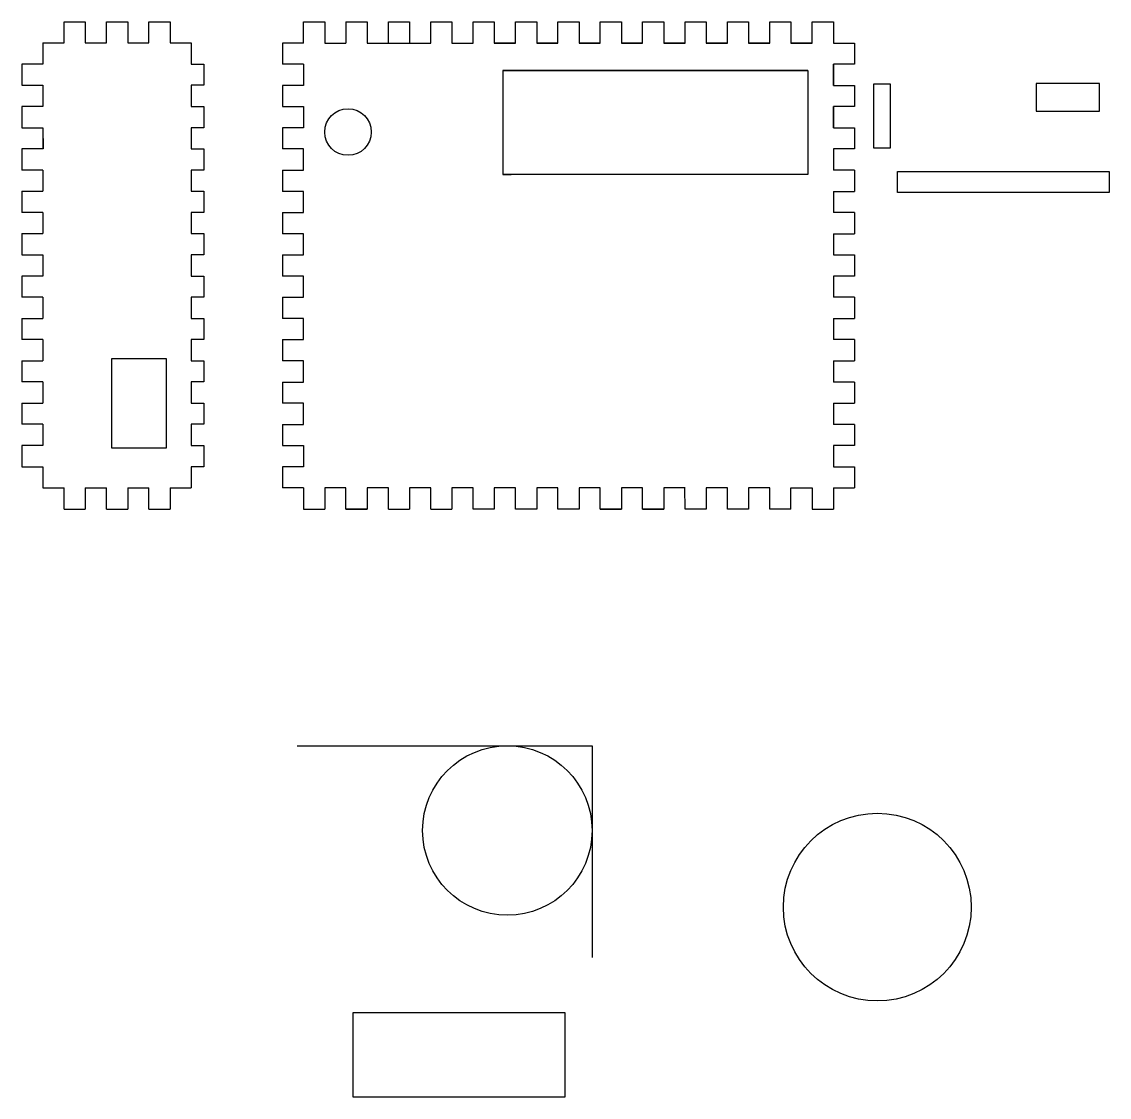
# Model space of a CAD drawing. Header units: millimetres. Extents: x -116 to 495, y 1 to 338.
# Drawn here: x 238.8 to 495.4, y 17.4 to 271.2 of the extents above; entities that cross this region are included whole.
import ezdxf

# ---------------------------------------------------------------- set-up
doc = ezdxf.new("R2010")
doc.units = ezdxf.units.MM

msp = doc.modelspace()

# ---------------------------------------------------------------- linework, layer by layer
for p, q in [((248.831, 271.194), (253.831, 271.194)), ((248.831, 266.194), (248.831, 271.194)), ((248.831, 271.194), (253.831, 271.194)), ((253.831, 271.194), (253.831, 266.194)), ((258.831, 266.194), (258.831, 271.194)), ((258.831, 271.194), (263.831, 271.194)), ((258.831, 271.194), (263.831, 271.194)), ((263.831, 271.194), (263.831, 266.194)), ((268.831, 266.194), (268.831, 271.194)), ((268.831, 271.194), (273.831, 271.194)), ((268.831, 271.194), (273.831, 271.194)), ((273.831, 271.194), (273.831, 266.194)), ((305.333, 266.175), (305.333, 271.175)), ((305.333, 271.175), (310.333, 271.175)), ((310.333, 271.175), (310.333, 266.175)), ((315.333, 271.175), (320.333, 271.175)), ((315.333, 271.175), (315.333, 266.175)), ((320.333, 271.175), (320.333, 266.175)), ((325.333, 266.175), (325.333, 271.175)), ((325.333, 271.175), (330.333, 271.175)), ((330.333, 271.175), (330.333, 266.175)), ((335.333, 266.175), (335.333, 271.175)), ((335.333, 271.175), (340.333, 271.175)), ((340.333, 271.175), (340.333, 266.175)), ((345.333, 266.175), (345.333, 271.175)), ((345.333, 271.175), (350.333, 271.175)), ((350.333, 271.175), (350.333, 266.175)), ((355.333, 266.175), (355.333, 271.175)), ((355.333, 271.175), (360.333, 271.175)), ((360.333, 271.175), (360.333, 266.175)), ((365.333, 266.175), (365.333, 271.175)), ((365.333, 271.175), (370.333, 271.175)), ((370.333, 271.175), (370.333, 266.175)), ((375.333, 266.175), (375.333, 271.175)), ((375.333, 271.175), (380.333, 271.175)), ((380.333, 271.175), (380.333, 266.175)), ((385.333, 271.175), (390.333, 271.175)), ((385.333, 266.175), (385.333, 271.175)), ((390.333, 271.175), (390.333, 266.175)), ((395.333, 271.175), (400.333, 271.175)), ((395.333, 266.175), (395.333, 271.175)), ((400.333, 271.175), (400.333, 266.175)), ((405.333, 266.175), (405.333, 271.175)), ((405.333, 271.175), (410.333, 271.175)), ((410.333, 271.175), (410.333, 266.175)), ((415.333, 271.175), (420.333, 271.175)), ((415.333, 266.175), (415.333, 271.175)), ((420.333, 271.175), (420.333, 266.175)), ((425.333, 266.175), (425.333, 271.175)), ((425.333, 271.175), (430.333, 271.175)), ((430.333, 271.175), (430.333, 266.175)), ((243.831, 266.194), (243.831, 261.194)), ((243.831, 266.194), (248.831, 266.194)), ((253.831, 266.194), (258.831, 266.194)), ((263.831, 266.194), (268.831, 266.194)), ((273.831, 266.194), (278.831, 266.194)), ((278.831, 266.194), (278.831, 261.194)), ((305.333, 266.175), (300.333, 266.175)), ((300.333, 266.175), (300.333, 261.175)), ((310.333, 266.175), (315.333, 266.175)), ((320.333, 266.175), (325.333, 266.175)), ((324.333, 266.175), (334.833, 266.175)), ((324.333, 266.175), (334.833, 266.175)), ((330.333, 266.175), (335.333, 266.175)), ((340.333, 266.175), (345.333, 266.175)), ((350.333, 266.175), (355.333, 266.175)), ((355.333, 266.175), (350.333, 266.175)), ((360.333, 266.175), (365.333, 266.175)), ((365.333, 266.175), (360.333, 266.175)), ((370.333, 266.175), (375.333, 266.175)), ((375.333, 266.175), (370.333, 266.175)), ((380.333, 266.175), (385.333, 266.175)), ((385.333, 266.175), (380.333, 266.175)), ((390.333, 266.175), (395.333, 266.175)), ((395.333, 266.175), (390.333, 266.175)), ((400.333, 266.175), (405.333, 266.175)), ((405.333, 266.175), (400.333, 266.175)), ((410.333, 266.175), (415.333, 266.175)), ((415.333, 266.175), (410.333, 266.175)), ((420.333, 266.175), (425.333, 266.175)), ((425.333, 266.175), (420.333, 266.175)), ((425.333, 266.175), (424.333, 266.175)), ((430.333, 266.175), (435.333, 266.175)), ((435.333, 266.175), (435.333, 261.175)), ((238.831, 261.194), (238.831, 256.194)), ((243.831, 261.194), (238.831, 261.194)), ((278.831, 261.194), (281.831, 261.194)), ((281.831, 261.194), (281.831, 256.194)), ((305.333, 261.175), (300.333, 261.175)), ((305.333, 261.175), (305.333, 256.175)), ((424.333, 259.675), (352.333, 259.675)), ((352.333, 259.675), (424.333, 259.675)), ((354.333, 259.675), (352.333, 259.675)), ((352.333, 259.675), (352.333, 235.175)), ((424.333, 259.675), (424.333, 235.175)), ((430.333, 261.175), (430.333, 256.175)), ((435.333, 261.175), (430.333, 261.175)), ((430.333, 256.175), (430.333, 261.175)), ((238.831, 256.194), (243.831, 256.194)), ((243.831, 256.194), (243.831, 251.194)), ((281.831, 256.194), (278.831, 256.194)), ((278.831, 256.194), (278.831, 251.194)), ((305.333, 256.175), (300.333, 256.175)), ((300.333, 256.175), (300.333, 251.175)), ((430.333, 256.175), (435.333, 256.175)), ((435.333, 256.175), (435.333, 251.175)), ((443.834, 256.48), (439.834, 256.48)), ((439.834, 256.48), (439.834, 241.48)), ((443.834, 241.48), (443.834, 256.48)), ((493.147, 256.592), (478.147, 256.592)), ((478.147, 256.592), (478.147, 250.092)), ((493.147, 250.092), (493.147, 256.592)), ((243.831, 251.194), (238.831, 251.194)), ((238.831, 251.194), (238.831, 246.194)), ((278.831, 251.194), (281.831, 251.194)), ((281.831, 251.194), (281.831, 246.194)), ((300.333, 251.175), (305.333, 251.175)), ((305.333, 251.175), (305.333, 246.175)), ((435.333, 251.175), (430.333, 251.175)), ((430.333, 251.175), (430.333, 246.175)), ((430.333, 246.175), (430.333, 251.175)), ((478.147, 250.092), (493.147, 250.092)), ((238.831, 246.194), (243.831, 246.194)), ((243.831, 246.194), (243.831, 241.194)), ((243.831, 246.194), (243.853, 241.194)), ((281.831, 246.194), (278.831, 246.194)), ((278.831, 246.194), (278.831, 241.194)), ((305.333, 246.175), (300.333, 246.175)), ((300.333, 246.175), (300.333, 241.175)), ((430.333, 246.175), (435.333, 246.175)), ((435.333, 246.175), (435.333, 241.175)), ((435.333, 246.175), (435.355, 241.175)), ((439.834, 241.48), (443.834, 241.48)), ((243.853, 241.194), (238.853, 241.194)), ((238.853, 241.194), (238.853, 236.194)), ((278.831, 241.194), (281.831, 241.194)), ((281.831, 241.194), (281.831, 236.194)), ((305.333, 241.175), (300.333, 241.175)), ((305.333, 236.175), (305.333, 241.175)), ((435.355, 241.175), (430.355, 241.175)), ((430.355, 241.175), (430.355, 236.175)), ((243.831, 236.194), (238.831, 236.194)), ((243.831, 236.194), (243.831, 231.194)), ((281.831, 236.194), (278.831, 236.194)), ((278.831, 236.194), (278.831, 231.194)), ((300.333, 236.175), (300.333, 231.175)), ((300.333, 236.175), (305.333, 236.175)), ((435.333, 236.175), (430.333, 236.175)), ((435.333, 236.175), (435.333, 231.175)), ((424.333, 235.175), (352.333, 235.175)), ((352.333, 235.175), (354.333, 235.175)), ((352.333, 235.175), (354.333, 235.175)), ((445.43, 235.889), (495.43, 235.889)), ((445.43, 230.889), (445.43, 235.889)), ((495.43, 235.889), (495.43, 230.889)), ((238.831, 231.194), (243.831, 231.194)), ((238.831, 231.194), (238.831, 226.194)), ((278.831, 231.194), (281.831, 231.194)), ((281.831, 231.194), (281.831, 226.194)), ((305.333, 231.175), (300.333, 231.175)), ((305.333, 226.175), (305.333, 231.175)), ((430.333, 231.175), (435.333, 231.175)), ((430.333, 231.175), (430.333, 226.175)), ((495.43, 230.889), (445.43, 230.889)), ((243.831, 226.194), (238.831, 226.194)), ((243.831, 226.194), (243.831, 221.194)), ((281.831, 226.194), (278.831, 226.194)), ((278.831, 226.194), (278.831, 221.194)), ((300.333, 226.175), (300.333, 221.175)), ((300.333, 226.175), (305.333, 226.175)), ((435.333, 226.175), (430.333, 226.175)), ((435.333, 226.175), (435.333, 221.175)), ((238.831, 221.194), (243.831, 221.194)), ((238.831, 221.194), (238.831, 216.194)), ((278.831, 221.194), (281.831, 221.194)), ((281.831, 221.194), (281.831, 216.194)), ((305.333, 221.175), (300.333, 221.175)), ((305.333, 216.175), (305.333, 221.175)), ((430.333, 221.175), (435.333, 221.175)), ((430.333, 221.175), (430.333, 216.175)), ((238.831, 216.194), (243.831, 216.194)), ((243.831, 216.194), (243.831, 211.194)), ((281.831, 216.194), (278.831, 216.194)), ((278.831, 216.194), (278.831, 211.194)), ((300.333, 216.175), (300.333, 211.175)), ((300.333, 216.175), (305.333, 216.175)), ((430.333, 216.175), (435.333, 216.175)), ((435.333, 216.175), (435.333, 211.175)), ((243.831, 211.194), (238.831, 211.194)), ((238.831, 211.194), (238.831, 206.194)), ((278.831, 211.194), (281.831, 211.194)), ((281.831, 211.194), (281.831, 206.194)), ((305.333, 211.175), (300.333, 211.175)), ((305.333, 206.175), (305.333, 211.175)), ((435.333, 211.175), (430.333, 211.175)), ((430.333, 211.175), (430.333, 206.175)), ((243.831, 206.194), (238.831, 206.194)), ((243.831, 206.194), (243.831, 201.194)), ((281.831, 206.194), (278.831, 206.194)), ((278.831, 206.194), (278.831, 201.194)), ((300.333, 206.175), (300.333, 201.175)), ((300.333, 206.175), (305.333, 206.175)), ((435.333, 206.175), (430.333, 206.175)), ((435.333, 206.175), (435.333, 201.175)), ((238.831, 201.194), (243.831, 201.194)), ((238.831, 201.194), (238.831, 196.194)), ((278.831, 201.194), (281.831, 201.194)), ((281.831, 201.194), (281.831, 196.194)), ((305.333, 201.175), (300.333, 201.175)), ((305.333, 196.175), (305.333, 201.175)), ((430.333, 201.175), (435.333, 201.175)), ((430.333, 201.175), (430.333, 196.175)), ((243.831, 196.194), (238.831, 196.194)), ((243.831, 196.194), (243.831, 191.194)), ((281.831, 196.194), (278.831, 196.194)), ((278.831, 196.194), (278.831, 191.194)), ((300.333, 196.175), (300.333, 191.175)), ((300.333, 196.175), (305.333, 196.175)), ((435.333, 196.175), (430.333, 196.175)), ((435.333, 196.175), (435.333, 191.175)), ((238.831, 191.194), (243.831, 191.194)), ((238.831, 191.194), (238.831, 186.194)), ((272.978, 191.677), (259.978, 191.677)), ((259.978, 191.677), (259.978, 170.677)), ((272.978, 170.677), (272.978, 191.677)), ((278.831, 191.194), (281.831, 191.194)), ((281.831, 191.194), (281.831, 186.194)), ((305.333, 191.175), (300.333, 191.175)), ((305.333, 186.175), (305.333, 191.175)), ((430.333, 191.175), (435.333, 191.175)), ((430.333, 191.175), (430.333, 186.175)), ((243.831, 186.194), (238.831, 186.194)), ((243.831, 186.194), (243.831, 181.194)), ((281.831, 186.194), (278.831, 186.194)), ((278.831, 186.194), (278.831, 181.194)), ((300.333, 186.175), (300.333, 181.175)), ((300.333, 186.175), (305.333, 186.175)), ((435.333, 186.175), (430.333, 186.175)), ((435.333, 186.175), (435.333, 181.175)), ((238.831, 181.194), (238.831, 176.194)), ((238.831, 181.194), (243.831, 181.194)), ((278.831, 181.194), (281.831, 181.194)), ((281.831, 181.194), (281.831, 176.194)), ((305.333, 181.175), (300.333, 181.175)), ((305.333, 176.175), (305.333, 181.175)), ((430.333, 181.175), (430.333, 176.175)), ((430.333, 181.175), (435.333, 181.175)), ((243.831, 176.194), (238.831, 176.194)), ((243.831, 176.194), (243.831, 171.194)), ((281.831, 176.194), (278.831, 176.194)), ((278.831, 176.194), (278.831, 171.194)), ((300.341, 176.175), (305.341, 176.175)), ((300.341, 176.175), (300.341, 171.175)), ((435.333, 176.175), (430.333, 176.175)), ((435.333, 176.175), (435.333, 171.175)), ((243.831, 171.194), (238.831, 171.194)), ((238.831, 171.194), (238.831, 166.194)), ((259.978, 170.677), (272.978, 170.677)), ((278.831, 171.194), (281.831, 171.194)), ((281.831, 171.194), (281.831, 166.194)), ((300.341, 171.175), (305.341, 171.175)), ((305.341, 171.175), (305.341, 166.175)), ((435.333, 171.175), (430.333, 171.175)), ((430.333, 171.175), (430.333, 166.175)), ((238.831, 166.194), (243.831, 166.194)), ((243.831, 166.194), (243.831, 161.194)), ((281.831, 166.194), (278.831, 166.194)), ((278.831, 166.194), (278.831, 161.194)), ((300.341, 166.175), (300.333, 161.175)), ((305.341, 166.175), (300.341, 166.175)), ((430.333, 166.175), (435.333, 166.175)), ((435.333, 166.175), (435.333, 161.175)), ((243.831, 161.194), (248.831, 161.194)), ((248.831, 156.194), (248.831, 161.194)), ((253.831, 161.194), (253.831, 156.194)), ((253.831, 161.194), (258.831, 161.194)), ((258.831, 156.194), (258.831, 161.194)), ((263.831, 161.194), (263.831, 156.194)), ((263.831, 161.194), (268.831, 161.194)), ((268.831, 156.194), (268.831, 161.194)), ((273.831, 161.194), (273.831, 156.194)), ((273.831, 161.194), (278.831, 161.194)), ((305.341, 161.175), (300.333, 161.175)), ((305.341, 161.175), (305.341, 156.175)), ((315.333, 161.175), (310.333, 161.175)), ((310.333, 161.175), (310.333, 156.175)), ((315.333, 156.175), (315.333, 161.175)), ((325.333, 161.175), (320.333, 161.175)), ((320.333, 161.175), (320.333, 156.175)), ((325.333, 156.175), (325.333, 161.175)), ((335.333, 161.175), (330.333, 161.175)), ((330.333, 161.175), (330.333, 156.175)), ((335.333, 156.175), (335.333, 161.175)), ((345.333, 161.175), (340.333, 161.175)), ((345.333, 161.175), (340.333, 161.175)), ((340.333, 161.175), (340.333, 156.175)), ((345.333, 156.175), (345.333, 161.175)), ((355.333, 161.175), (350.333, 161.175)), ((350.333, 161.175), (350.333, 156.175)), ((355.333, 156.175), (355.333, 161.175)), ((365.333, 161.175), (360.333, 161.175)), ((360.333, 161.175), (360.333, 156.175)), ((365.333, 156.175), (365.333, 161.175)), ((375.333, 161.175), (370.333, 161.175)), ((370.333, 161.175), (370.333, 156.175)), ((375.333, 156.175), (375.333, 161.175)), ((385.333, 161.175), (380.333, 161.175)), ((380.333, 161.175), (380.333, 156.175)), ((385.333, 156.175), (385.333, 161.175)), ((395.333, 161.175), (390.333, 161.175)), ((395.321, 161.175), (390.333, 161.175)), ((390.333, 161.175), (390.333, 156.175)), ((395.333, 156.175), (395.321, 161.175)), ((405.333, 161.175), (400.333, 161.175)), ((405.333, 161.175), (400.333, 161.175)), ((400.333, 161.175), (400.333, 156.175)), ((405.333, 156.175), (405.333, 161.175)), ((415.333, 161.175), (410.333, 161.175)), ((415.333, 161.175), (410.333, 161.175)), ((410.333, 161.175), (410.333, 156.175)), ((415.333, 156.175), (415.333, 161.175)), ((420.333, 156.175), (420.333, 161.175)), ((420.333, 161.175), (425.333, 161.175)), ((425.333, 161.175), (425.333, 156.175)), ((430.333, 161.175), (435.333, 161.175)), ((430.333, 161.175), (430.333, 156.175)), ((248.831, 156.194), (253.831, 156.194)), ((258.831, 156.194), (263.831, 156.194)), ((268.831, 156.194), (273.831, 156.194)), ((305.341, 156.175), (310.333, 156.175)), ((315.333, 156.175), (320.333, 156.175)), ((320.333, 156.175), (315.333, 156.175)), ((325.333, 156.175), (330.333, 156.175)), ((335.333, 156.175), (340.333, 156.175)), ((350.333, 156.175), (345.333, 156.175)), ((360.333, 156.175), (355.333, 156.175)), ((370.333, 156.175), (365.333, 156.175)), ((375.333, 156.175), (380.333, 156.175)), ((380.333, 156.175), (375.333, 156.175)), ((385.333, 156.175), (390.333, 156.175)), ((390.333, 156.175), (385.333, 156.175)), ((400.333, 156.175), (395.333, 156.175)), ((410.333, 156.175), (405.333, 156.175)), ((420.333, 156.175), (415.333, 156.175)), ((425.333, 156.175), (430.333, 156.175)), ((303.778, 100.361), (373.407, 100.361)), ((373.407, 100.361), (373.407, 50.361)), ((317.004, 37.401), (367.004, 37.401)), ((317.004, 17.401), (317.004, 37.401)), ((367.004, 37.401), (367.004, 17.401)), ((367.004, 17.401), (317.004, 17.401))]:
    msp.add_line(p, q)
for centre, radius in [((315.811, 245.175), 5.5), ((353.407, 80.361), 20), ((440.702, 62.274), 22.152)]:
    msp.add_circle(centre, radius)

doc.saveas('drawing.dxf')
